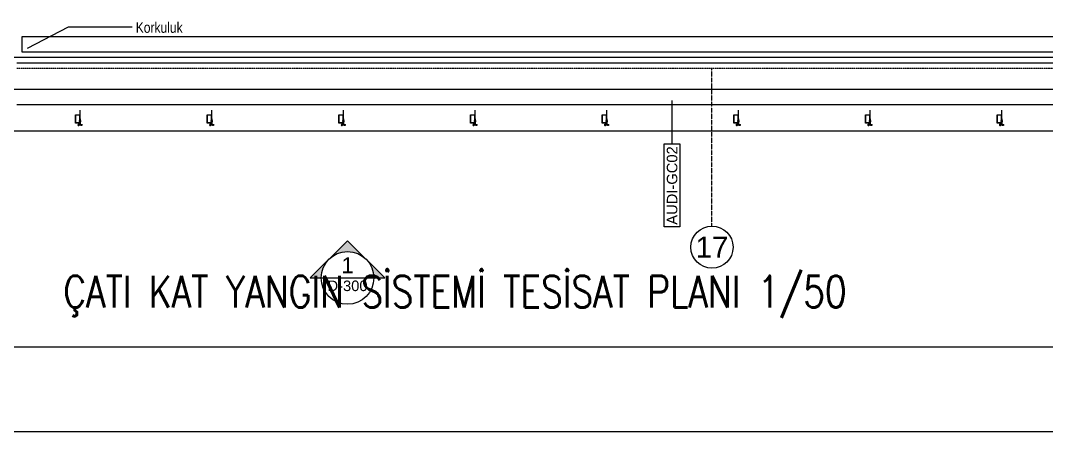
# Model space of a CAD drawing. Extents: x -1133 to 23780, y -1311 to 8245.
# Drawn here: x 20501 to 21475, y 0 to 390 of the extents above; entities that cross this region are included whole.
import ezdxf
from ezdxf.enums import TextEntityAlignment as Align
from ezdxf.xclip import XClip

# ---------------------------------------------------------------- set-up
doc = ezdxf.new("R2010")
doc.units = 0
doc.header["$MEASUREMENT"] = 0
doc.header["$XCLIPFRAME"] = 0
for name, pattern in [('DASHDOT2', [0.5, 0.25, -0.125, 0, -0.125]), ('DOT2', [0.125, 0, -0.125]), ('HIDDEN', [0.375, 0.25, -0.125])]:
    doc.linetypes.add(name, pattern=pattern)
doc.layers.get('0').update_dxf_attribs({"color": 9, "lineweight": 9})
for name, color, linetype, lineweight in [('06B', 9, 'Continuous', 9), ('06C', 9, 'Continuous', 9), ('10', 9, 'Continuous', 9), ('20', 9, 'DOT2', 9), ('21', 9, 'Continuous', 9), ('22', 8, 'Continuous', 9), ('24', 9, 'DASHDOT2', 9), ('35', 9, 'Continuous', 9), ('40A', 9, 'Continuous', 9), ('40B', 9, 'Continuous', 9), ('E-YAZI', 7, 'Continuous', 30)]:
    doc.layers.add(name, color=color, linetype=linetype, lineweight=lineweight)
doc.styles.add('Arial', font='arial.ttf', dxfattribs={"height": 2.5})
doc.styles.add('E-YAZI', font='txttw.shx')
doc.styles.add('MuuM_TEXT-STANDART', font='ARIALN.TTF')

# ---------------------------------------------------------------- blocks, each defined once
blk = doc.blocks.new('0_wallno')
blk.add_lwpolyline([(-7.84, 1.5), (7.94, 1.5), (7.94, -1.5), (-7.84, -1.5)], close=True)
blk.add_lwpolyline([(7.94, 0), (16.13, 0)])
at = {"style": 'Arial'}
blk.add_attdef('GENISLIK', text='', height=2, dxfattribs=at).set_placement((8.44, 0), align=Align.BOTTOM_LEFT)
blk.add_attdef('DUVARNO', text='', height=2, dxfattribs=at).set_placement((0, 0), align=Align.MIDDLE_CENTER)
blk.add_attdef('YUKSEKLIK', text='', height=2, dxfattribs=at).set_placement((8.44, -0.5), align=Align.TOP_LEFT)
blk = doc.blocks.new('KAPI KODLARI ÇATI KATI')
at = {"layer": '22'}
ref = blk.add_blockref('0_wallno', (21119.63, 233.55), dxfattribs=dict(at, xscale=5, yscale=5, zscale=5, rotation=90))
ref.add_attrib('DUVARNO', 'AUDI-GC02', dxfattribs={"layer": '0', "height": 10, "rotation": 90, "style": 'Arial'}).set_placement((21119.63, 233.55), align=Align.MIDDLE_CENTER)
blk = doc.blocks.new('0_exteriorelevation1')
h = blk.add_hatch(color=256)
h.dxf.hatch_style = 1
h.paths.add_polyline_path([(0, 7.07), (-3.54, 3.54, -0.414214), (3.54, 3.54)])
h = blk.add_hatch(color=256)
edge = h.paths.add_edge_path()
edge.add_arc((0, 0), 5, 135, 180)
edge.add_line((-5, 0), (-7.07, 0))
edge.add_line((-7.07, 0), (-3.54, 3.54))
edge = h.paths.add_edge_path()
edge.add_line((5, 0), (7.07, 0))
edge.add_line((7.07, 0), (3.54, 3.54))
edge.add_arc((0, 0), 5, 0, 45, ccw=False)
blk.add_lwpolyline([(7.07, 0), (0, 7.07), (-7.07, 0), (7.07, 0)])
blk.add_lwpolyline([(7.07, 0), (0, 7.07), (-7.07, 0), (7.07, 0)])
blk.add_circle((0, 0), 5)
at = {"style": 'Arial'}
blk.add_attdef('KESITADI', text='', height=3, dxfattribs=at).set_placement((0, 0), align=Align.BOTTOM_CENTER)
blk.add_attdef('PAFTAADI', text='', height=2, dxfattribs=at).set_placement((0, -0.5), align=Align.TOP_CENTER)
blk = doc.blocks.new('0_aks')
at = {"linetype": 'Continuous'}
blk.add_circle((0, 0), 2, dxfattribs=at)
at = {"style": 'Arial'}
blk.add_attdef('AKS', text='', height=2, dxfattribs=at).set_placement((0, 0), align=Align.MIDDLE_CENTER)
blk = doc.blocks.new('P-AKS_AUDI')
at = {"layer": '24'}
blk.add_lwpolyline([(-1400, -2590), (-1400, -2440)], dxfattribs=at)
at = {"layer": '24', "xscale": 10, "yscale": 10, "zscale": 10}
blk.add_blockref('0_aks', (-1400, -2610), dxfattribs=at).add_auto_attribs({'AKS': '17'})
blk = doc.blocks.new('p-profil_80x40x2')
for points in [[(-8, 4), (0, 4), (0, 0), (-8, 0)], [(-7.8, 3.8), (-0.2, 3.8), (-0.2, 0.2), (-7.8, 0.2)]]:
    blk.add_lwpolyline(points, close=True)
blk = doc.blocks.new('p- alum kaplama profil')
at = {"lineweight": 13}
blk.add_lwpolyline([(7.12, 12.59), (7.12, 26.49)], dxfattribs=at)
at = {"lineweight": 18}
blk.add_lwpolyline([(4.09, 6.16), (-1.41, 6.16), (-1.41, 6.46), (4.09, 6.46, 0.414214), (4.29, 6.66), (4.29, 14.66, -0.414214), (4.79, 15.16), (10.29, 15.16), (10.29, 14.86), (4.79, 14.86, 0.414214), (4.59, 14.66), (4.59, 6.66, -0.414214)], format="xyb", close=True, dxfattribs=at)
at = {"lineweight": 5}
blk.add_lwpolyline([(9.44, 15.16), (4.79, 15.16), (4.79, 17.16), (9.44, 17.16)], close=True, dxfattribs=at)
for points in [[(4.79, 15.16), (9.44, 17.16)], [(9.44, 15.16), (4.79, 17.16)]]:
    blk.add_lwpolyline(points, dxfattribs=at)
blk.add_lwpolyline([(-2.06, 5.56), (-2.06, -2.34), (-2.06, -15.69), (-1.66, -15.69), (-1.66, -2.34), (-1.66, 5.56), (-1.66, 5.56), (-1.66, 5.57), (-1.66, 5.57), (-1.66, 5.58), (-1.66, 5.58), (-1.65, 5.59), (-1.65, 5.59), (-1.65, 5.59), (-1.65, 5.6), (-1.65, 5.6), (-1.64, 5.61), (-1.64, 5.61), (-1.64, 5.62), (-1.64, 5.62), (-1.63, 5.62), (-1.63, 5.63), (-1.63, 5.63), (-1.62, 5.63), (-1.62, 5.64), (-1.61, 5.64), (-1.61, 5.64), (-1.61, 5.64), (-1.6, 5.65), (-1.6, 5.65), (-1.59, 5.65), (-1.59, 5.65), (-1.58, 5.65), (-1.58, 5.65), (-1.57, 5.66), (-1.57, 5.66), (-1.56, 5.66), (-1.56, 5.66), (3.94, 5.66), (3.94, 6.06), (-1.56, 6.06), (-1.58, 6.06), (-1.61, 6.05), (-1.63, 6.05), (-1.66, 6.05), (-1.68, 6.04), (-1.7, 6.03), (-1.73, 6.03), (-1.75, 6.02), (-1.77, 6.01), (-1.79, 6), (-1.82, 5.99), (-1.84, 5.97), (-1.86, 5.96), (-1.88, 5.94), (-1.89, 5.93), (-1.91, 5.91), (-1.93, 5.89), (-1.95, 5.87), (-1.96, 5.85), (-1.97, 5.83), (-1.99, 5.81), (-2, 5.79), (-2.01, 5.77), (-2.02, 5.75), (-2.03, 5.72), (-2.04, 5.7), (-2.04, 5.68), (-2.05, 5.65), (-2.05, 5.63), (-2.06, 5.61), (-2.06, 5.58)], close=True)
blk.add_lwpolyline([(-1.66, -2.34), (-2.06, -2.34)])
for points in [[(-2.36, -10.84), (-2.36, -16.39), (-2.36, -16.39, -0.414214), (-2.51, -16.54), (-2.51, -16.54), (-4.06, -16.54), (-4.06, -16.84), (-2.51, -16.84), (-2.51, -16.84, 0.414214), (-2.06, -16.39), (-2.06, -10.84)], [(-1.36, -10.84), (-1.66, -10.84), (-1.66, -16.39, 0.414214), (-1.21, -16.84), (-1.21, -16.84), (0.34, -16.84), (0.34, -16.54), (-1.21, -16.54), (-1.21, -16.54, -0.414214), (-1.36, -16.39), (-1.36, -16.39)]]:
    blk.add_lwpolyline(points, format="xyb", close=True)
for points in [[(0.67, 5.66, -10), (1.91, 5.66, -10)], [(0.67, 5.66, -10), (0.67, 5.64, -10), (0.67, 5.62, -10), (0.67, 5.6, -10), (0.68, 5.58, -10), (0.68, 5.56, -10), (0.69, 5.54, -10), (0.69, 5.52, -10), (0.7, 5.5, -10), (0.7, 5.48, -10), (0.71, 5.46, -10), (0.72, 5.45, -10), (0.73, 5.43, -10), (0.74, 5.41, -10), (0.75, 5.4, -10), (0.76, 5.38, -10), (0.77, 5.36, -10), (0.79, 5.35, -10), (0.8, 5.33, -10), (0.81, 5.32, -10), (0.83, 5.31, -10), (0.84, 5.29, -10), (0.86, 5.28, -10), (0.87, 5.27, -10), (0.89, 5.26, -10), (0.91, 5.25, -10), (0.92, 5.24, -10), (0.94, 5.23, -10), (0.96, 5.22, -10), (0.98, 5.21, -10), (1, 5.21, -10), (1.02, 5.2, -10), (1.03, 5.2, -10)], [(0.96, 5.66, -10), (0.97, 5.66, -10), (0.97, 5.66, -10), (0.97, 5.66, -10), (0.98, 5.66, -10), (0.98, 5.66, -10), (0.99, 5.66, -10), (0.99, 5.66, -10), (1, 5.66, -10), (1, 5.67, -10), (1, 5.67, -10), (1.01, 5.67, -10), (1.01, 5.67, -10), (1.01, 5.67, -10), (1.02, 5.68, -10), (1.02, 5.68, -10), (1.02, 5.68, -10), (1.03, 5.69, -10), (1.03, 5.69, -10), (1.03, 5.69, -10), (1.04, 5.7, -10), (1.04, 5.7, -10), (1.04, 5.7, -10), (1.04, 5.71, -10), (1.04, 5.71, -10), (1.05, 5.72, -10), (1.05, 5.72, -10), (1.05, 5.72, -10), (1.05, 5.73, -10), (1.05, 5.73, -10), (1.05, 5.74, -10), (1.05, 5.74, -10), (1.05, 5.75, -10)], [(1.61, 6.87, -10), (0.98, 6.96, -10)], [(1.33, 5.85, -10), (0.98, 5.88, -10)], [(1.56, 7.05, -10), (1.02, 7.13, -10)], [(1.03, 5.2, -10), (1.04, 5.2, -10), (1.05, 5.19, -10), (1.05, 5.19, -10), (1.06, 5.19, -10), (1.06, 5.19, -10), (1.07, 5.19, -10), (1.07, 5.19, -10), (1.08, 5.19, -10), (1.08, 5.19, -10), (1.09, 5.19, -10), (1.09, 5.18, -10), (1.1, 5.18, -10), (1.1, 5.18, -10), (1.11, 5.18, -10), (1.11, 5.18, -10), (1.12, 5.18, -10), (1.12, 5.18, -10), (1.13, 5.18, -10), (1.13, 5.18, -10), (1.14, 5.18, -10), (1.15, 5.18, -10), (1.15, 5.18, -10), (1.16, 5.17, -10), (1.16, 5.17, -10), (1.17, 5.17, -10), (1.17, 5.17, -10), (1.18, 5.17, -10), (1.18, 5.17, -10), (1.19, 5.17, -10), (1.19, 5.17, -10), (1.2, 5.17, -10), (1.2, 5.17, -10)], [(1.05, 6.91, -10), (1.29, 7.56, -10)], [(1.05, 5.83, -10), (1.05, 6.01, -10)], [(1.05, 5.75, -10), (1.05, 5.83, -10)], [(1.2, 5.17, -10), (1.2, 5.2, -10)], [(1.38, 5.2, -10), (1.2, 5.2, -10)], [(1.29, 4.93, -10), (1.29, 7.8, -10)], [(1.53, 6.82, -10), (1.29, 7.56, -10)], [(1.29, 6.16, -10), (1.29, 6.26, -10)], [(1.38, 5.17, -10), (1.38, 5.2, -10)], [(1.38, 5.17, -10), (1.38, 5.17, -10), (1.39, 5.17, -10), (1.39, 5.17, -10), (1.4, 5.17, -10), (1.41, 5.17, -10), (1.41, 5.17, -10), (1.42, 5.17, -10), (1.42, 5.17, -10), (1.43, 5.17, -10), (1.43, 5.18, -10), (1.44, 5.18, -10), (1.44, 5.18, -10), (1.45, 5.18, -10), (1.45, 5.18, -10), (1.46, 5.18, -10), (1.46, 5.18, -10), (1.47, 5.18, -10), (1.47, 5.18, -10), (1.48, 5.18, -10), (1.48, 5.18, -10), (1.49, 5.18, -10), (1.5, 5.19, -10), (1.5, 5.19, -10), (1.51, 5.19, -10), (1.51, 5.19, -10), (1.52, 5.19, -10), (1.52, 5.19, -10), (1.53, 5.19, -10), (1.53, 5.19, -10), (1.54, 5.19, -10), (1.54, 5.2, -10), (1.55, 5.2, -10)], [(1.53, 5.75, -10), (1.53, 5.92, -10)], [(1.53, 5.75, -10), (1.53, 5.74, -10), (1.53, 5.74, -10), (1.53, 5.73, -10), (1.53, 5.73, -10), (1.53, 5.72, -10), (1.54, 5.72, -10), (1.54, 5.72, -10), (1.54, 5.71, -10), (1.54, 5.71, -10), (1.54, 5.7, -10), (1.54, 5.7, -10), (1.55, 5.7, -10), (1.55, 5.69, -10), (1.55, 5.69, -10), (1.55, 5.69, -10), (1.56, 5.68, -10), (1.56, 5.68, -10), (1.56, 5.68, -10), (1.57, 5.67, -10), (1.57, 5.67, -10), (1.58, 5.67, -10), (1.58, 5.67, -10), (1.58, 5.67, -10), (1.59, 5.66, -10), (1.59, 5.66, -10), (1.6, 5.66, -10), (1.6, 5.66, -10), (1.6, 5.66, -10), (1.61, 5.66, -10), (1.61, 5.66, -10), (1.62, 5.66, -10), (1.62, 5.66, -10)], [(1.55, 5.2, -10), (1.57, 5.2, -10), (1.59, 5.21, -10), (1.6, 5.21, -10), (1.62, 5.22, -10), (1.64, 5.23, -10), (1.66, 5.24, -10), (1.68, 5.25, -10), (1.69, 5.26, -10), (1.71, 5.27, -10), (1.73, 5.28, -10), (1.74, 5.29, -10), (1.76, 5.31, -10), (1.77, 5.32, -10), (1.78, 5.33, -10), (1.8, 5.35, -10), (1.81, 5.36, -10), (1.82, 5.38, -10), (1.83, 5.4, -10), (1.84, 5.41, -10), (1.85, 5.43, -10), (1.86, 5.45, -10), (1.87, 5.46, -10), (1.88, 5.48, -10), (1.89, 5.5, -10), (1.89, 5.52, -10), (1.9, 5.54, -10), (1.9, 5.56, -10), (1.9, 5.58, -10), (1.91, 5.6, -10), (1.91, 5.62, -10), (1.91, 5.64, -10), (1.91, 5.66, -10)], [(-3.84, -17.04, 0), (-3.81, -17.07, 0), (-3.78, -17.1, 0), (-3.75, -17.12, 0), (-3.72, -17.15, 0), (-3.69, -17.17, 0), (-3.66, -17.19, 0), (-3.62, -17.21, 0), (-3.59, -17.23, 0), (-3.55, -17.24, 0), (-3.52, -17.26, 0), (-3.48, -17.27, 0), (-3.44, -17.28, 0), (-3.4, -17.28, 0), (-3.36, -17.29, 0), (-3.32, -17.29, 0), (-3.29, -17.29, 0), (-3.25, -17.29, 0), (-3.21, -17.29, 0), (-3.17, -17.28, 0), (-3.13, -17.28, 0), (-3.09, -17.27, 0), (-3.06, -17.26, 0), (-3.02, -17.24, 0), (-2.98, -17.23, 0), (-2.95, -17.21, 0), (-2.91, -17.19, 0), (-2.88, -17.17, 0), (-2.85, -17.15, 0), (-2.82, -17.12, 0), (-2.79, -17.1, 0), (-2.76, -17.07, 0), (-2.73, -17.04, 0)], [(-3.29, -17.04, 0), (-3.84, -17.04, 0)], [(-2.85, -16.54, 0), (-2.86, -16.51, 0), (-2.87, -16.47, 0), (-2.89, -16.44, 0), (-2.91, -16.41, 0), (-2.93, -16.38, 0), (-2.96, -16.35, 0), (-2.98, -16.33, 0), (-3.01, -16.31, 0), (-3.04, -16.29, 0), (-3.07, -16.27, 0), (-3.11, -16.25, 0), (-3.14, -16.24, 0), (-3.18, -16.23, 0), (-3.21, -16.22, 0), (-3.25, -16.22, 0), (-3.29, -16.22, 0), (-3.32, -16.22, 0), (-3.36, -16.22, 0), (-3.39, -16.23, 0), (-3.43, -16.24, 0), (-3.46, -16.25, 0), (-3.5, -16.27, 0), (-3.53, -16.29, 0), (-3.56, -16.31, 0), (-3.59, -16.33, 0), (-3.61, -16.35, 0), (-3.64, -16.38, 0), (-3.66, -16.41, 0), (-3.68, -16.44, 0), (-3.7, -16.47, 0), (-3.71, -16.51, 0), (-3.73, -16.54, 0)], [(-3.29, -16.54, 0), (-3.73, -16.54, 0)], [(-3.29, -16.54, 0), (-3.55, -16.54, 0)], [(-3.55, -16.54, 0), (-3.29, -16.54, 0)], [(-3.55, -17.04, 0), (-3.55, -16.54, 0)], [(-3.29, -17.54, 0), (-3.29, -16.04, 0)], [(-3.29, -16.54, 0), (-2.85, -16.54, 0)], [(-3.29, -16.54, 0), (-3.03, -16.54, 0)], [(-3.03, -16.54, 0), (-3.29, -16.54, 0)], [(-3.29, -17.04, 0), (-2.73, -17.04, 0)], [(-3.03, -17.04, 0), (-3.03, -16.54, 0)], [(-2.86, -13.04, 0), (-0.86, -13.04, 0)], [(-2.36, -12.52, 0), (-2.4, -12.53, 0), (-2.43, -12.56, 0), (-2.47, -12.58, 0), (-2.5, -12.6, 0), (-2.53, -12.63, 0), (-2.56, -12.66, 0), (-2.59, -12.69, 0), (-2.61, -12.73, 0), (-2.63, -12.76, 0), (-2.65, -12.8, 0), (-2.67, -12.84, 0), (-2.68, -12.88, 0), (-2.69, -12.92, 0), (-2.7, -12.96, 0), (-2.71, -13, 0), (-2.71, -13.04, 0), (-2.71, -13.08, 0), (-2.7, -13.13, 0), (-2.69, -13.17, 0), (-2.68, -13.21, 0), (-2.67, -13.25, 0), (-2.65, -13.28, 0), (-2.63, -13.32, 0), (-2.61, -13.36, 0), (-2.59, -13.39, 0), (-2.56, -13.42, 0), (-2.53, -13.45, 0), (-2.5, -13.48, 0), (-2.47, -13.51, 0), (-2.43, -13.53, 0), (-2.4, -13.55, 0), (-2.36, -13.57, 0)], [(-2.36, -13.04, 0), (-2.36, -12.52, 0)], [(-2.36, -13.04, 0), (-2.36, -12.73, 0)], [(-2.36, -12.73, 0), (-2.36, -13.04, 0)], [(-1.36, -12.73, 0), (-2.36, -12.73, 0)], [(-2.36, -13.04, 0), (-2.36, -13.36, 0)], [(-2.36, -13.04, 0), (-2.36, -13.57, 0)], [(-2.36, -13.36, 0), (-2.36, -13.04, 0)], [(-1.36, -13.36, 0), (-2.36, -13.36, 0)], [(-1.36, -13.04, 0), (-1.36, -12.37, 0)], [(-1.36, -13.72, 0), (-1.32, -13.68, 0), (-1.29, -13.65, 0), (-1.26, -13.61, 0), (-1.23, -13.58, 0), (-1.2, -13.54, 0), (-1.18, -13.5, 0), (-1.16, -13.45, 0), (-1.14, -13.41, 0), (-1.12, -13.37, 0), (-1.1, -13.32, 0), (-1.09, -13.28, 0), (-1.08, -13.23, 0), (-1.07, -13.18, 0), (-1.06, -13.14, 0), (-1.06, -13.09, 0), (-1.06, -13.04, 0), (-1.06, -12.99, 0), (-1.06, -12.95, 0), (-1.07, -12.9, 0), (-1.08, -12.85, 0), (-1.09, -12.81, 0), (-1.1, -12.76, 0), (-1.12, -12.72, 0), (-1.14, -12.67, 0), (-1.16, -12.63, 0), (-1.18, -12.59, 0), (-1.2, -12.55, 0), (-1.23, -12.51, 0), (-1.26, -12.47, 0), (-1.29, -12.43, 0), (-1.32, -12.4, 0), (-1.36, -12.37, 0)], [(-1.36, -13.04, 0), (-1.36, -13.72, 0)], [(-0.56, -17.04, 0), (-1.11, -17.04, 0)], [(0, -17.04, 0), (-0.03, -17.07, 0), (-0.06, -17.1, 0), (-0.09, -17.12, 0), (-0.12, -17.15, 0), (-0.15, -17.17, 0), (-0.18, -17.19, 0), (-0.22, -17.21, 0), (-0.25, -17.23, 0), (-0.29, -17.24, 0), (-0.33, -17.26, 0), (-0.36, -17.27, 0), (-0.4, -17.28, 0), (-0.44, -17.28, 0), (-0.48, -17.29, 0), (-0.52, -17.29, 0), (-0.56, -17.29, 0), (-0.59, -17.29, 0), (-0.63, -17.29, 0), (-0.67, -17.28, 0), (-0.71, -17.28, 0), (-0.75, -17.27, 0), (-0.79, -17.26, 0), (-0.82, -17.24, 0), (-0.86, -17.23, 0), (-0.89, -17.21, 0), (-0.93, -17.19, 0), (-0.96, -17.17, 0), (-0.99, -17.15, 0), (-1.02, -17.12, 0), (-1.05, -17.1, 0), (-1.08, -17.07, 0), (-1.11, -17.04, 0)], [(-1, -16.54, 0), (-0.98, -16.51, 0), (-0.97, -16.47, 0), (-0.95, -16.44, 0), (-0.93, -16.41, 0), (-0.91, -16.38, 0), (-0.88, -16.35, 0), (-0.86, -16.33, 0), (-0.83, -16.31, 0), (-0.8, -16.29, 0), (-0.77, -16.27, 0), (-0.73, -16.25, 0), (-0.7, -16.24, 0), (-0.66, -16.23, 0), (-0.63, -16.22, 0), (-0.59, -16.22, 0), (-0.56, -16.22, 0), (-0.52, -16.22, 0), (-0.48, -16.22, 0), (-0.45, -16.23, 0), (-0.41, -16.24, 0), (-0.38, -16.25, 0), (-0.34, -16.27, 0), (-0.31, -16.29, 0), (-0.28, -16.31, 0), (-0.25, -16.33, 0), (-0.23, -16.35, 0), (-0.2, -16.38, 0), (-0.18, -16.41, 0), (-0.16, -16.44, 0), (-0.14, -16.47, 0), (-0.13, -16.51, 0), (-0.12, -16.54, 0)], [(-0.56, -16.54, 0), (-1, -16.54, 0)], [(-0.56, -16.54, 0), (-0.82, -16.54, 0)], [(-0.82, -16.54, 0), (-0.56, -16.54, 0)], [(-0.82, -17.04, 0), (-0.82, -16.54, 0)], [(-0.56, -17.54, 0), (-0.56, -16.04, 0)], [(-0.56, -16.54, 0), (-0.3, -16.54, 0)], [(-0.56, -16.54, 0), (-0.12, -16.54, 0)], [(-0.3, -16.54, 0), (-0.56, -16.54, 0)], [(-0.56, -17.04, 0), (0, -17.04, 0)], [(-0.3, -17.04, 0), (-0.3, -16.54, 0)]]:
    blk.add_polyline3d(points)
blk = doc.blocks.new('ÇATI KATI PLANI')
at = {"layer": '06B'}
blk.add_lwpolyline([(21810.5, 360), (20502.48, 360), (20502.48, 375), (21810.5, 375)], close=True, dxfattribs=at)
at = {"layer": '06C'}
blk.add_lwpolyline([(22657.49, 285), (18957.5, 285), (18957.5, 2865), (22657.5, 2865)], close=True, dxfattribs=at)
for points in [[(20497.5, 350), (21817.5, 350), (21817.5, 310), (20497.5, 310)], [(20577.86, 285), (20542.91, 285)]]:
    blk.add_lwpolyline(points, dxfattribs=at)
at = {"layer": '10', "const_width": 0.2}
for points in [[(20577.86, 291), (20467.5, 291)], [(21824.7, 291), (20555.3, 291)]]:
    blk.add_lwpolyline(points, dxfattribs=at)
at = {"layer": '20', "linetype": 'HIDDEN'}
for points in [[(20497.5, 345), (21817.5, 345)], [(20497.5, 325), (21817.5, 325)]]:
    blk.add_lwpolyline(points, dxfattribs=at)
at = {"layer": '40B'}
blk.add_lwpolyline([(19790, 2365), (19790, 1840), (20467.48, 1840), (20467.5, 325), (21852.5, 325), (21852.5, 2365)], close=True, dxfattribs=at)
at = {"layer": '10'}
ref = blk.add_blockref('p- alum kaplama profil', (20559.36, 307.84), dxfattribs=at)
XClip(ref).set_block_clipping_path([(-331.858740805, -139.9288710481), (120.1790967094, -2.8410335688)])
ref = blk.add_blockref('p- alum kaplama profil', (20684.36, 307.84), dxfattribs=at)
XClip(ref).set_block_clipping_path([(-331.858740805, -139.9288710481), (120.1790967094, -2.8410335688)])
ref = blk.add_blockref('p- alum kaplama profil', (20809.36, 307.84), dxfattribs=at)
XClip(ref).set_block_clipping_path([(-331.858740805, -139.9288710481), (120.1790967094, -2.8410335688)])
ref = blk.add_blockref('p- alum kaplama profil', (20934.36, 307.84), dxfattribs=at)
XClip(ref).set_block_clipping_path([(-331.858740805, -139.9288710481), (120.1790967094, -2.8410335688)])
ref = blk.add_blockref('p- alum kaplama profil', (21059.36, 307.84), dxfattribs=at)
XClip(ref).set_block_clipping_path([(-331.858740805, -139.9288710481), (120.1790967094, -2.8410335688)])
ref = blk.add_blockref('p- alum kaplama profil', (21184.36, 307.84), dxfattribs=at)
XClip(ref).set_block_clipping_path([(-331.858740805, -139.9288710481), (120.1790967094, -2.8410335688)])
ref = blk.add_blockref('p- alum kaplama profil', (21309.36, 307.84), dxfattribs=at)
XClip(ref).set_block_clipping_path([(-331.858740805, -139.9288710481), (120.1790967094, -2.8410335688)])
ref = blk.add_blockref('p- alum kaplama profil', (21434.36, 307.84), dxfattribs=at)
XClip(ref).set_block_clipping_path([(-331.858740805, -139.9288710481), (120.1790967094, -2.8410335688)])
at = {"layer": '10', "rotation": 90}
for p in [(20557.3, 300.8), (20682.3, 300.8), (20807.3, 300.8), (20932.3, 300.8), (21057.3, 300.8), (21182.3, 300.8), (21307.3, 300.8), (21432.3, 300.8)]:
    blk.add_blockref('p-profil_80x40x2', p, dxfattribs=at)
at = {"layer": '24'}
blk.add_blockref('P-AKS_AUDI', (22557.5, 2785), dxfattribs=at)

msp = doc.modelspace()

# ---------------------------------------------------------------- linework, layer by layer
at = {"layer": '21'}
msp.add_lwpolyline([(20507.69, 364.06), (20546.69, 384.07), (20607.12, 384.07)], dxfattribs=at)
at = {"layer": '35'}
msp.add_lwpolyline([(22607.5, 1014), (22607.5, 335), (21857.5, 335), (21857.58, 355), (20482.48, 355)], dxfattribs=at)
at = {"layer": '40A'}
for points in [[(23780, 4205), (17835, 4205), (17835, 0), (23780, 0)], [(23240.06, 80), (17915, 80), (17915, 4125), (23240.06, 4125)]]:
    msp.add_lwpolyline(points, close=True, dxfattribs=at)

# ---------------------------------------------------------------- block references
msp.add_blockref('ÇATI KATI PLANI', (0, 0))
at = {"layer": '21', "xscale": 5, "yscale": 5, "zscale": 5}
msp.add_blockref('0_exteriorelevation1', (20811.48, 145.8), dxfattribs=at).add_auto_attribs({'KESITADI': '1', 'PAFTAADI': 'D-300'})
at = {"layer": '22'}
msp.add_blockref('KAPI KODLARI ÇATI KATI', (0, 0), dxfattribs=at)

# ---------------------------------------------------------------- texts
at = {"layer": '21', "style": 'MuuM_TEXT-STANDART'}
msp.add_text('Korkuluk', height=10, dxfattribs=at).set_placement((20610.39, 378.55))
at = {"layer": 'E-YAZI', "color": 4, "style": 'E-YAZI', "width": 0.8}
msp.add_text('ÇATI KAT YANGIN SİSTEMİ TESİSAT PLANI 1/50', height=30, dxfattribs=at).set_placement((20541.67, 117.87))

doc.saveas('drawing.dxf')
